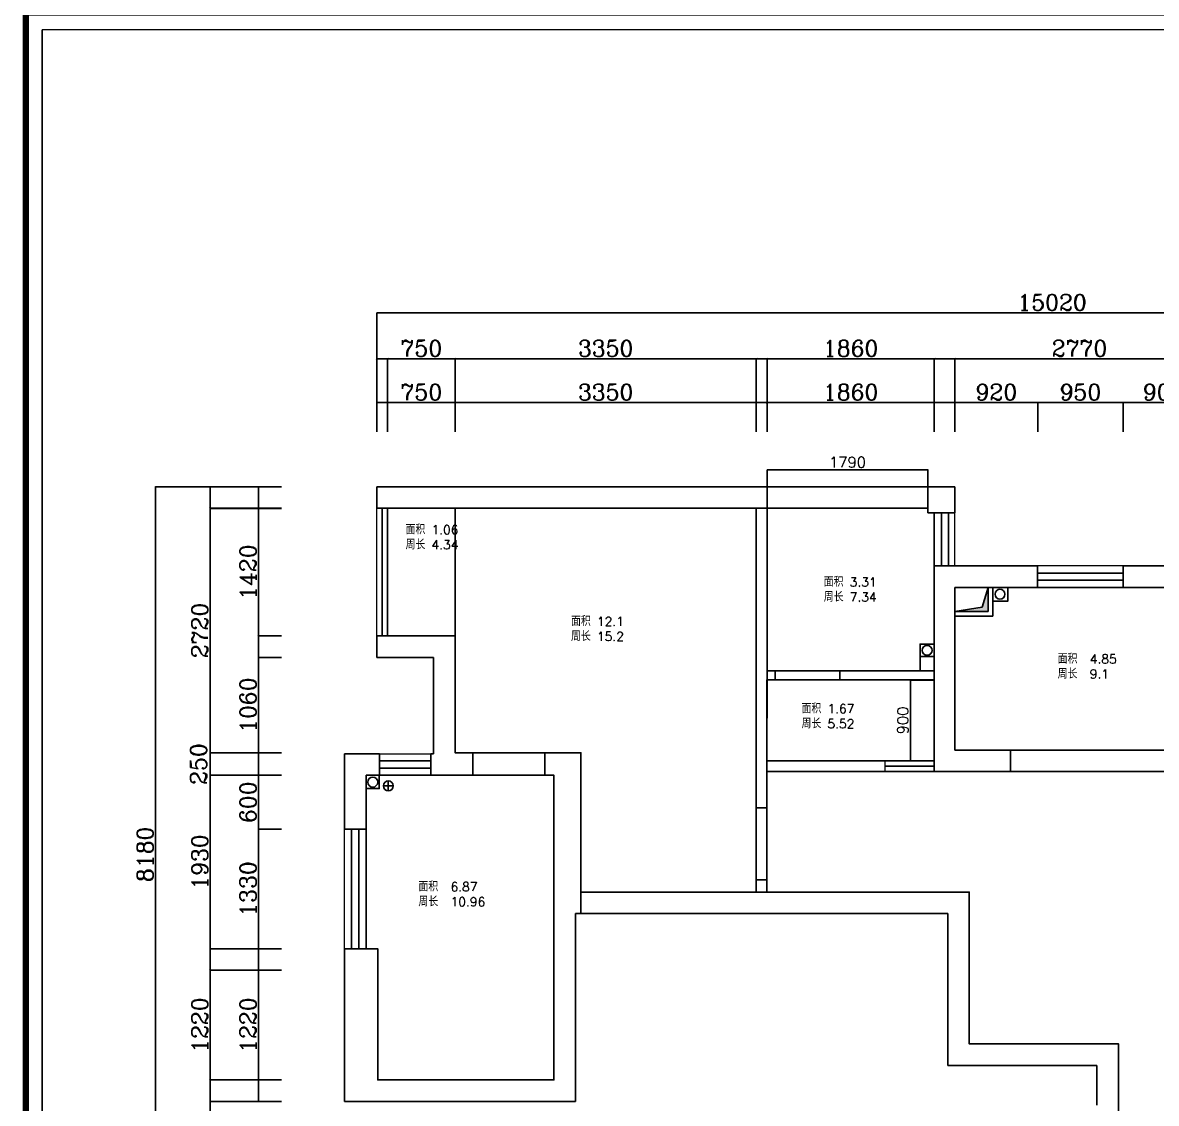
# Model space of a CAD drawing. Header units: millimetres. Extents: x 512961 to 1001058, y -961995 to -458543.
# Drawn here: x 773198 to 785807, y -955211 to -943187 of the extents above; entities that cross this region are included whole.
import ezdxf

# ---------------------------------------------------------------- set-up
doc = ezdxf.new("R2010")
doc.units = ezdxf.units.MM
doc.header["$MEASUREMENT"] = 0
doc.header["$PDMODE"] = 3
doc.layers.get('0').update_dxf_attribs({"linetype": 'CONTINUOUS'})
doc.layers.get('DEFPOINTS').update_dxf_attribs({"linetype": 'CONTINUOUS'})
for name, color, linetype in [('txt', 7, 'CONTINUOUS'), ('WINDOW', 5, 'CONTINUOUS'), ('WINDOW_TEXT', 7, 'CONTINUOUS'), ('装饰细节', 1, 'CONTINUOUS')]:
    doc.layers.add(name, color=color, linetype=linetype)
doc.layers.add('门窗', color=4, linetype='CONTINUOUS', lineweight=13)
doc.styles.get("Standard").update_dxf_attribs({"font": 'complex.shx', "bigfont": 'hzxy.shx'})
doc.dimstyles.new('LMDIM40', dxfattribs={"dimtxt": 80, "dimasz": 20, "dimexe": 0, "dimexo": 0, "dimgap": 25, "dimtad": 1, "dimdec": 0, "dimzin": 0, "dimdsep": 46, "dimtxsty": 'Standard', "dimblk1": 'DOT', "dimblk2": 'DOT', "dimsah": 1, "dimcen": 0, "dimclrd": 2, "dimclre": 2, "dimclrt": 2, "dimadec": 0, "dimazin": 0, "dimtfac": 1, "dimtdec": 0, "dimtmove": 2, "dimatfit": 3, "dimldrblk": 'DOT', "dimfxl": 0, "dimtolj": 1, "dimtzin": 0, "dimarcsym": 0})

# ---------------------------------------------------------------- blocks, each defined once
blk = doc.blocks.new('_ArchTick')
at = {"color": 0, "linetype": 'ByBlock', "const_width": 0.15}
blk.add_lwpolyline([(-0.5, -0.5), (0.5, 0.5)], dxfattribs=at)
blk = doc.blocks.new('*D667')
at = {"layer": 'DEFPOINTS', "color": 0}
for p in [(778007, -947414), (777257, -947741), (778007, -947741)]:
    blk.add_point(p, dxfattribs=at)
at = {"layer": 'txt', "color": 2, "lineweight": -2}
for p, q in [((777257, -947741), (777257, -947414)), ((777257, -947414), (778007, -947414)), ((778007, -947741), (778007, -947414))]:
    blk.add_line(p, q, dxfattribs=at)
at = {"layer": 'txt', "color": 2, "lineweight": -2, "xscale": 20, "yscale": 20, "zscale": 20, "rotation": 180}
blk.add_blockref('_ArchTick', (777257, -947414), dxfattribs=at)
at = {"layer": 'txt', "color": 2, "lineweight": -2, "xscale": 20, "yscale": 20, "zscale": 20}
blk.add_blockref('_ArchTick', (778007, -947414), dxfattribs=at)
at = {"layer": 'txt', "color": 2, "insert": (777632, -947299), "char_height": 180, "attachment_point": 5}
blk.add_mtext('\\A1;750', dxfattribs=at)
blk = doc.blocks.new('_DOT')
at = {"color": 0, "linetype": 'ByBlock'}
blk.add_line((-0.5, 0), (-1, 0), dxfattribs=at)
at = {"color": 0, "linetype": 'ByBlock', "const_width": 0.5}
blk.add_lwpolyline([(-0.25, 0, 1), (0.25, 0, 1)], format="xyb", close=True, dxfattribs=at)
blk = doc.blocks.new('DOT')
at = {"color": 0, "linetype": 'ByBlock'}
blk.add_line((-0.35, 0), (-1, 0), dxfattribs=at)
at = {"color": 0, "linetype": 'ByBlock', "const_width": 0.35}
blk.add_lwpolyline([(-0.175, 0, 1), (0.175, 0, 1)], format="xyb", close=True, dxfattribs=at)
blk = doc.blocks.new('*D668')
at = {"layer": 'DEFPOINTS', "color": 0}
for p in [(781357, -947414), (778007, -947741), (781357, -947741)]:
    blk.add_point(p, dxfattribs=at)
at = {"layer": 'txt', "color": 2, "lineweight": -2}
for p, q in [((778007, -947741), (778007, -947414)), ((778007, -947414), (781357, -947414)), ((781357, -947741), (781357, -947414))]:
    blk.add_line(p, q, dxfattribs=at)
at = {"layer": 'txt', "color": 2, "lineweight": -2, "xscale": 20, "yscale": 20, "zscale": 20, "rotation": 180}
blk.add_blockref('_ArchTick', (778007, -947414), dxfattribs=at)
at = {"layer": 'txt', "color": 2, "lineweight": -2, "xscale": 20, "yscale": 20, "zscale": 20}
blk.add_blockref('_ArchTick', (781357, -947414), dxfattribs=at)
at = {"layer": 'txt', "color": 2, "insert": (779682, -947299), "char_height": 180, "attachment_point": 5}
blk.add_mtext('\\A1;3350', dxfattribs=at)
blk = doc.blocks.new('*D669')
at = {"layer": 'DEFPOINTS', "color": 0}
for p in [(783337, -947414), (781477, -947741), (783337, -947741)]:
    blk.add_point(p, dxfattribs=at)
at = {"layer": 'txt', "color": 2, "lineweight": -2}
for p, q in [((781477, -947741), (781477, -947414)), ((781477, -947414), (783337, -947414)), ((783337, -947741), (783337, -947414))]:
    blk.add_line(p, q, dxfattribs=at)
at = {"layer": 'txt', "color": 2, "lineweight": -2, "xscale": 20, "yscale": 20, "zscale": 20, "rotation": 180}
blk.add_blockref('_ArchTick', (781477, -947414), dxfattribs=at)
at = {"layer": 'txt', "color": 2, "lineweight": -2, "xscale": 20, "yscale": 20, "zscale": 20}
blk.add_blockref('_ArchTick', (783337, -947414), dxfattribs=at)
at = {"layer": 'txt', "color": 2, "insert": (782407, -947299), "char_height": 180, "attachment_point": 5}
blk.add_mtext('\\A1;1860', dxfattribs=at)
blk = doc.blocks.new('*D670')
at = {"layer": 'DEFPOINTS', "color": 0}
for p in [(784487, -947414), (783567, -947741), (784487, -947741)]:
    blk.add_point(p, dxfattribs=at)
at = {"layer": 'txt', "color": 2, "lineweight": -2}
for p, q in [((783567, -947741), (783567, -947414)), ((783567, -947414), (784487, -947414)), ((784487, -947741), (784487, -947414))]:
    blk.add_line(p, q, dxfattribs=at)
at = {"layer": 'txt', "color": 2, "lineweight": -2, "xscale": 20, "yscale": 20, "zscale": 20, "rotation": 180}
blk.add_blockref('_ArchTick', (783567, -947414), dxfattribs=at)
at = {"layer": 'txt', "color": 2, "lineweight": -2, "xscale": 20, "yscale": 20, "zscale": 20}
blk.add_blockref('_ArchTick', (784487, -947414), dxfattribs=at)
at = {"layer": 'txt', "color": 2, "insert": (784027, -947299), "char_height": 180, "attachment_point": 5}
blk.add_mtext('\\A1;920', dxfattribs=at)
blk = doc.blocks.new('*D671')
at = {"layer": 'DEFPOINTS', "color": 0}
for p in [(785437, -947414), (784487, -947741), (785437, -947741)]:
    blk.add_point(p, dxfattribs=at)
at = {"layer": 'txt', "color": 2, "lineweight": -2}
for p, q in [((784487, -947741), (784487, -947414)), ((784487, -947414), (785437, -947414)), ((785437, -947741), (785437, -947414))]:
    blk.add_line(p, q, dxfattribs=at)
at = {"layer": 'txt', "color": 2, "lineweight": -2, "xscale": 20, "yscale": 20, "zscale": 20, "rotation": 180}
blk.add_blockref('_ArchTick', (784487, -947414), dxfattribs=at)
at = {"layer": 'txt', "color": 2, "lineweight": -2, "xscale": 20, "yscale": 20, "zscale": 20}
blk.add_blockref('_ArchTick', (785437, -947414), dxfattribs=at)
at = {"layer": 'txt', "color": 2, "insert": (784962, -947299), "char_height": 180, "attachment_point": 5}
blk.add_mtext('\\A1;950', dxfattribs=at)
blk = doc.blocks.new('*D672')
at = {"layer": 'DEFPOINTS', "color": 0}
for p in [(786337, -947414), (785437, -947741), (786337, -947741)]:
    blk.add_point(p, dxfattribs=at)
at = {"layer": 'txt', "color": 2, "lineweight": -2}
for p, q in [((785437, -947741), (785437, -947414)), ((785437, -947414), (786337, -947414)), ((786337, -947741), (786337, -947414))]:
    blk.add_line(p, q, dxfattribs=at)
at = {"layer": 'txt', "color": 2, "lineweight": -2, "xscale": 20, "yscale": 20, "zscale": 20, "rotation": 180}
blk.add_blockref('_ArchTick', (785437, -947414), dxfattribs=at)
at = {"layer": 'txt', "color": 2, "lineweight": -2, "xscale": 20, "yscale": 20, "zscale": 20}
blk.add_blockref('_ArchTick', (786337, -947414), dxfattribs=at)
at = {"layer": 'txt', "color": 2, "insert": (785887, -947299), "char_height": 180, "attachment_point": 5}
blk.add_mtext('\\A1;900', dxfattribs=at)
blk = doc.blocks.new('*D676')
at = {"layer": 'DEFPOINTS', "color": 0}
for p in [(778007, -946926), (777257, -947741), (778007, -947741)]:
    blk.add_point(p, dxfattribs=at)
at = {"layer": 'txt', "color": 2, "lineweight": -2}
for p, q in [((777257, -947741), (777257, -946926)), ((777257, -946926), (778007, -946926)), ((778007, -947741), (778007, -946926))]:
    blk.add_line(p, q, dxfattribs=at)
at = {"layer": 'txt', "color": 2, "lineweight": -2, "xscale": 20, "yscale": 20, "zscale": 20, "rotation": 180}
blk.add_blockref('_ArchTick', (777257, -946926), dxfattribs=at)
at = {"layer": 'txt', "color": 2, "lineweight": -2, "xscale": 20, "yscale": 20, "zscale": 20}
blk.add_blockref('_ArchTick', (778007, -946926), dxfattribs=at)
at = {"layer": 'txt', "color": 2, "insert": (777632, -946811), "char_height": 180, "attachment_point": 5}
blk.add_mtext('\\A1;750', dxfattribs=at)
blk = doc.blocks.new('*D677')
at = {"layer": 'DEFPOINTS', "color": 0}
for p in [(781357, -946926), (778007, -947741), (781357, -947741)]:
    blk.add_point(p, dxfattribs=at)
at = {"layer": 'txt', "color": 2, "lineweight": -2}
for p, q in [((778007, -947741), (778007, -946926)), ((778007, -946926), (781357, -946926)), ((781357, -947741), (781357, -946926))]:
    blk.add_line(p, q, dxfattribs=at)
at = {"layer": 'txt', "color": 2, "lineweight": -2, "xscale": 20, "yscale": 20, "zscale": 20, "rotation": 180}
blk.add_blockref('_ArchTick', (778007, -946926), dxfattribs=at)
at = {"layer": 'txt', "color": 2, "lineweight": -2, "xscale": 20, "yscale": 20, "zscale": 20}
blk.add_blockref('_ArchTick', (781357, -946926), dxfattribs=at)
at = {"layer": 'txt', "color": 2, "insert": (779682, -946811), "char_height": 180, "attachment_point": 5}
blk.add_mtext('\\A1;3350', dxfattribs=at)
blk = doc.blocks.new('*D678')
at = {"layer": 'DEFPOINTS', "color": 0}
for p in [(783337, -946926), (781477, -947741), (783337, -947741)]:
    blk.add_point(p, dxfattribs=at)
at = {"layer": 'txt', "color": 2, "lineweight": -2}
for p, q in [((781477, -947741), (781477, -946926)), ((781477, -946926), (783337, -946926)), ((783337, -947741), (783337, -946926))]:
    blk.add_line(p, q, dxfattribs=at)
at = {"layer": 'txt', "color": 2, "lineweight": -2, "xscale": 20, "yscale": 20, "zscale": 20, "rotation": 180}
blk.add_blockref('_ArchTick', (781477, -946926), dxfattribs=at)
at = {"layer": 'txt', "color": 2, "lineweight": -2, "xscale": 20, "yscale": 20, "zscale": 20}
blk.add_blockref('_ArchTick', (783337, -946926), dxfattribs=at)
at = {"layer": 'txt', "color": 2, "insert": (782407, -946811), "char_height": 180, "attachment_point": 5}
blk.add_mtext('\\A1;1860', dxfattribs=at)
blk = doc.blocks.new('*D679')
at = {"layer": 'DEFPOINTS', "color": 0}
for p in [(786337, -946926), (783567, -947741), (786337, -947741)]:
    blk.add_point(p, dxfattribs=at)
at = {"layer": 'txt', "color": 2, "lineweight": -2}
for p, q in [((783567, -947741), (783567, -946926)), ((783567, -946926), (786337, -946926)), ((786337, -947741), (786337, -946926))]:
    blk.add_line(p, q, dxfattribs=at)
at = {"layer": 'txt', "color": 2, "lineweight": -2, "xscale": 20, "yscale": 20, "zscale": 20, "rotation": 180}
blk.add_blockref('_ArchTick', (783567, -946926), dxfattribs=at)
at = {"layer": 'txt', "color": 2, "lineweight": -2, "xscale": 20, "yscale": 20, "zscale": 20}
blk.add_blockref('_ArchTick', (786337, -946926), dxfattribs=at)
at = {"layer": 'txt', "color": 2, "insert": (784952, -946811), "char_height": 180, "attachment_point": 5}
blk.add_mtext('\\A1;2770', dxfattribs=at)
blk = doc.blocks.new('*D683')
at = {"layer": 'DEFPOINTS', "color": 0}
for p in [(792157, -946415), (777137, -947741), (792157, -947741)]:
    blk.add_point(p, dxfattribs=at)
at = {"layer": 'txt', "color": 2, "lineweight": -2}
for p, q in [((777137, -947741), (777137, -946415)), ((777137, -946415), (792157, -946415)), ((792157, -947741), (792157, -946415))]:
    blk.add_line(p, q, dxfattribs=at)
at = {"layer": 'txt', "color": 2, "lineweight": -2, "xscale": 20, "yscale": 20, "zscale": 20, "rotation": 180}
blk.add_blockref('_ArchTick', (777137, -946415), dxfattribs=at)
at = {"layer": 'txt', "color": 2, "lineweight": -2, "xscale": 20, "yscale": 20, "zscale": 20}
blk.add_blockref('_ArchTick', (792157, -946415), dxfattribs=at)
at = {"layer": 'txt', "color": 2, "insert": (784647, -946300), "char_height": 180, "attachment_point": 5}
blk.add_mtext('\\A1;15020', dxfattribs=at)
blk = doc.blocks.new('*D685')
at = {"layer": 'DEFPOINTS', "color": 0}
for p in [(775820, -953731), (776078, -953731), (776078, -954951)]:
    blk.add_point(p, dxfattribs=at)
at = {"layer": 'txt', "color": 2, "lineweight": -2}
for p, q in [((776078, -953731), (775820, -953731)), ((775820, -954951), (775820, -953731)), ((776078, -954951), (775820, -954951))]:
    blk.add_line(p, q, dxfattribs=at)
at = {"layer": 'txt', "color": 2, "lineweight": -2, "xscale": 20, "yscale": 20, "zscale": 20}
for p, rotation in [((775820, -953731), 90), ((775820, -954951), 270)]:
    blk.add_blockref('_ArchTick', p, dxfattribs=dict(at, rotation=rotation))
at = {"layer": 'txt', "color": 2, "insert": (775705, -954341), "char_height": 180, "attachment_point": 5, "rotation": 90}
blk.add_mtext('\\A1;1220', dxfattribs=at)
blk = doc.blocks.new('*D686')
at = {"layer": 'DEFPOINTS', "color": 0}
for p in [(775820, -952161), (776078, -952161), (776078, -953491)]:
    blk.add_point(p, dxfattribs=at)
at = {"layer": 'txt', "color": 2, "lineweight": -2}
for p, q in [((776078, -952161), (775820, -952161)), ((775820, -953491), (775820, -952161)), ((776078, -953491), (775820, -953491))]:
    blk.add_line(p, q, dxfattribs=at)
at = {"layer": 'txt', "color": 2, "lineweight": -2, "xscale": 20, "yscale": 20, "zscale": 20}
for p, rotation in [((775820, -952161), 90), ((775820, -953491), 270)]:
    blk.add_blockref('_ArchTick', p, dxfattribs=dict(at, rotation=rotation))
at = {"layer": 'txt', "color": 2, "insert": (775705, -952826), "char_height": 180, "attachment_point": 5, "rotation": 90}
blk.add_mtext('\\A1;1330', dxfattribs=at)
blk = doc.blocks.new('*D687')
at = {"layer": 'DEFPOINTS', "color": 0}
for p in [(775820, -951561), (776078, -951561), (776078, -952161)]:
    blk.add_point(p, dxfattribs=at)
at = {"layer": 'txt', "color": 2, "lineweight": -2}
for p, q in [((776078, -951561), (775820, -951561)), ((775820, -952161), (775820, -951561)), ((776078, -952161), (775820, -952161))]:
    blk.add_line(p, q, dxfattribs=at)
at = {"layer": 'txt', "color": 2, "lineweight": -2, "xscale": 20, "yscale": 20, "zscale": 20}
for p, rotation in [((775820, -951561), 90), ((775820, -952161), 270)]:
    blk.add_blockref('_ArchTick', p, dxfattribs=dict(at, rotation=rotation))
at = {"layer": 'txt', "color": 2, "insert": (775705, -951861), "char_height": 180, "attachment_point": 5, "rotation": 90}
blk.add_mtext('\\A1;600', dxfattribs=at)
blk = doc.blocks.new('*D688')
at = {"layer": 'DEFPOINTS', "color": 0}
for p in [(775820, -950251), (776078, -950251), (776078, -951311)]:
    blk.add_point(p, dxfattribs=at)
at = {"layer": 'txt', "color": 2, "lineweight": -2}
for p, q in [((776078, -950251), (775820, -950251)), ((775820, -951311), (775820, -950251)), ((776078, -951311), (775820, -951311))]:
    blk.add_line(p, q, dxfattribs=at)
at = {"layer": 'txt', "color": 2, "lineweight": -2, "xscale": 20, "yscale": 20, "zscale": 20}
for p, rotation in [((775820, -950251), 90), ((775820, -951311), 270)]:
    blk.add_blockref('_ArchTick', p, dxfattribs=dict(at, rotation=rotation))
at = {"layer": 'txt', "color": 2, "insert": (775705, -950781), "char_height": 180, "attachment_point": 5, "rotation": 90}
blk.add_mtext('\\A1;1060', dxfattribs=at)
blk = doc.blocks.new('*D689')
at = {"layer": 'DEFPOINTS', "color": 0}
for p in [(775820, -948591), (776078, -948591), (776078, -950011)]:
    blk.add_point(p, dxfattribs=at)
at = {"layer": 'txt', "color": 2, "lineweight": -2}
for p, q in [((776078, -948591), (775820, -948591)), ((775820, -950011), (775820, -948591)), ((776078, -950011), (775820, -950011))]:
    blk.add_line(p, q, dxfattribs=at)
at = {"layer": 'txt', "color": 2, "lineweight": -2, "xscale": 20, "yscale": 20, "zscale": 20}
for p, rotation in [((775820, -948591), 90), ((775820, -950011), 270)]:
    blk.add_blockref('_ArchTick', p, dxfattribs=dict(at, rotation=rotation))
at = {"layer": 'txt', "color": 2, "insert": (775705, -949301), "char_height": 180, "attachment_point": 5, "rotation": 90}
blk.add_mtext('\\A1;1420', dxfattribs=at)
blk = doc.blocks.new('*D690')
at = {"layer": 'DEFPOINTS', "color": 0}
for p in [(776078, -948591), (775283, -951311), (776078, -951311)]:
    blk.add_point(p, dxfattribs=at)
at = {"layer": 'txt', "color": 2, "lineweight": -2}
for p, q in [((776078, -948591), (775283, -948591)), ((775283, -948591), (775283, -951311)), ((776078, -951311), (775283, -951311))]:
    blk.add_line(p, q, dxfattribs=at)
at = {"layer": 'txt', "color": 2, "lineweight": -2, "xscale": 20, "yscale": 20, "zscale": 20}
for p, rotation in [((775283, -948591), 90), ((775283, -951311), 270)]:
    blk.add_blockref('_ArchTick', p, dxfattribs=dict(at, rotation=rotation))
at = {"layer": 'txt', "color": 2, "insert": (775168, -949951), "char_height": 180, "attachment_point": 5, "rotation": 90}
blk.add_mtext('\\A1;2720', dxfattribs=at)
blk = doc.blocks.new('*D691')
at = {"layer": 'DEFPOINTS', "color": 0}
for p in [(776078, -951311), (775283, -951561), (776078, -951561)]:
    blk.add_point(p, dxfattribs=at)
at = {"layer": 'txt', "color": 2, "lineweight": -2}
for p, q in [((776078, -951311), (775283, -951311)), ((775283, -951311), (775283, -951561)), ((776078, -951561), (775283, -951561))]:
    blk.add_line(p, q, dxfattribs=at)
at = {"layer": 'txt', "color": 2, "lineweight": -2, "xscale": 20, "yscale": 20, "zscale": 20}
for p, rotation in [((775283, -951311), 90), ((775283, -951561), 270)]:
    blk.add_blockref('_ArchTick', p, dxfattribs=dict(at, rotation=rotation))
at = {"layer": 'txt', "color": 2, "insert": (775155, -951436), "char_height": 180, "attachment_point": 5, "rotation": 90}
blk.add_mtext('\\A1;250', dxfattribs=at)
blk = doc.blocks.new('*D692')
at = {"layer": 'DEFPOINTS', "color": 0}
for p in [(776078, -951561), (775283, -953491), (776078, -953491)]:
    blk.add_point(p, dxfattribs=at)
at = {"layer": 'txt', "color": 2, "lineweight": -2}
for p, q in [((776078, -951561), (775283, -951561)), ((775283, -951561), (775283, -953491)), ((776078, -953491), (775283, -953491))]:
    blk.add_line(p, q, dxfattribs=at)
at = {"layer": 'txt', "color": 2, "lineweight": -2, "xscale": 20, "yscale": 20, "zscale": 20}
for p, rotation in [((775283, -951561), 90), ((775283, -953491), 270)]:
    blk.add_blockref('_ArchTick', p, dxfattribs=dict(at, rotation=rotation))
at = {"layer": 'txt', "color": 2, "insert": (775168, -952526), "char_height": 180, "attachment_point": 5, "rotation": 90}
blk.add_mtext('\\A1;1930', dxfattribs=at)
blk = doc.blocks.new('*D693')
at = {"layer": 'DEFPOINTS', "color": 0}
for p in [(776078, -953731), (775283, -954951), (776078, -954951)]:
    blk.add_point(p, dxfattribs=at)
at = {"layer": 'txt', "color": 2, "lineweight": -2}
for p, q in [((776078, -953731), (775283, -953731)), ((775283, -953731), (775283, -954951)), ((776078, -954951), (775283, -954951))]:
    blk.add_line(p, q, dxfattribs=at)
at = {"layer": 'txt', "color": 2, "lineweight": -2, "xscale": 20, "yscale": 20, "zscale": 20}
for p, rotation in [((775283, -953731), 90), ((775283, -954951), 270)]:
    blk.add_blockref('_ArchTick', p, dxfattribs=dict(at, rotation=rotation))
at = {"layer": 'txt', "color": 2, "insert": (775168, -954341), "char_height": 180, "attachment_point": 5, "rotation": 90}
blk.add_mtext('\\A1;1220', dxfattribs=at)
blk = doc.blocks.new('*D694')
at = {"layer": 'DEFPOINTS', "color": 0}
for p in [(776078, -955191), (775283, -956291), (776078, -956291)]:
    blk.add_point(p, dxfattribs=at)
at = {"layer": 'txt', "color": 2, "lineweight": -2}
for p, q in [((776078, -955191), (775283, -955191)), ((775283, -955191), (775283, -956291)), ((776078, -956291), (775283, -956291))]:
    blk.add_line(p, q, dxfattribs=at)
at = {"layer": 'txt', "color": 2, "lineweight": -2, "xscale": 20, "yscale": 20, "zscale": 20}
for p, rotation in [((775283, -955191), 90), ((775283, -956291), 270)]:
    blk.add_blockref('_ArchTick', p, dxfattribs=dict(at, rotation=rotation))
at = {"layer": 'txt', "color": 2, "insert": (775168, -955741), "char_height": 180, "attachment_point": 5, "rotation": 90}
blk.add_mtext('\\A1;1100', dxfattribs=at)
blk = doc.blocks.new('*D695')
at = {"layer": 'DEFPOINTS', "color": 0}
for p in [(776078, -948351), (774675, -956531), (776078, -956531)]:
    blk.add_point(p, dxfattribs=at)
at = {"layer": 'txt', "color": 2, "lineweight": -2}
for p, q in [((776078, -948351), (774675, -948351)), ((774675, -948351), (774675, -956531)), ((776078, -956531), (774675, -956531))]:
    blk.add_line(p, q, dxfattribs=at)
at = {"layer": 'txt', "color": 2, "lineweight": -2, "xscale": 20, "yscale": 20, "zscale": 20}
for p, rotation in [((774675, -948351), 90), ((774675, -956531), 270)]:
    blk.add_blockref('_ArchTick', p, dxfattribs=dict(at, rotation=rotation))
at = {"layer": 'txt', "color": 2, "insert": (774560, -952441), "char_height": 180, "attachment_point": 5, "rotation": 90}
blk.add_mtext('\\A1;8180', dxfattribs=at)
blk = doc.blocks.new('*D666')
at = {"layer": 'DEFPOINTS', "color": 0}
for p in [(783267, -948163), (781477, -948591), (783267, -948591)]:
    blk.add_point(p, dxfattribs=at)
at = {"layer": 'txt', "color": 2, "lineweight": -2}
for p, q in [((781477, -948591), (781477, -948163)), ((781477, -948163), (783267, -948163)), ((783267, -948591), (783267, -948163))]:
    blk.add_line(p, q, dxfattribs=at)
at = {"layer": 'txt', "color": 2, "lineweight": -2, "xscale": 20, "yscale": 20, "zscale": 20, "rotation": 180}
blk.add_blockref('_ArchTick', (781477, -948163), dxfattribs=at)
at = {"layer": 'txt', "color": 2, "lineweight": -2, "xscale": 20, "yscale": 20, "zscale": 20}
blk.add_blockref('_ArchTick', (783267, -948163), dxfattribs=at)
at = {"layer": 'txt', "color": 2, "insert": (782372, -948078), "char_height": 120, "attachment_point": 5}
blk.add_mtext('\\A1;1790', dxfattribs=at)
blk = doc.blocks.new('*D730')
at = {"layer": 'DEFPOINTS', "color": 0}
for p in [(783337, -950501), (783072, -951401), (783337, -951401)]:
    blk.add_point(p, dxfattribs=at)
at = {"layer": 'txt', "color": 2, "lineweight": -2}
for p, q in [((783337, -950501), (783072, -950501)), ((783072, -950501), (783072, -951401)), ((783337, -951401), (783072, -951401))]:
    blk.add_line(p, q, dxfattribs=at)
at = {"layer": 'txt', "color": 2, "lineweight": -2, "xscale": 20, "yscale": 20, "zscale": 20}
for p, rotation in [((783072, -950501), 90), ((783072, -951401), 270)]:
    blk.add_blockref('_ArchTick', p, dxfattribs=dict(at, rotation=rotation))
at = {"layer": 'txt', "color": 2, "insert": (782987, -950951), "char_height": 120, "attachment_point": 5, "rotation": 90}
blk.add_mtext('\\A1;900', dxfattribs=at)

msp = doc.modelspace()

# ---------------------------------------------------------------- hatches: boundary and pattern name
at = {"layer": 'txt'}
msp.add_hatch(color=256, dxfattribs=at).paths.add_polyline_path([(783936.6, -949470.6), (783869.5, -949690.8), (783566.6, -949740.6), (783936.6, -949740.6)])

# ---------------------------------------------------------------- linework, layer by layer
msp.add_line((782786.6, -951460.6), (783336.6, -951460.6))
at = {"const_width": 72.1}
msp.add_lwpolyline([(773233.9, -961958.7), (799254.7, -961957.3), (799254.7, -943072.4), (773233.9, -943073.8)], close=True, dxfattribs=at)
at = {"color": 4}
msp.add_lwpolyline([(773414.7, -943266.5), (773414.7, -961781.6), (795238.3, -961780.2), (795238.3, -943265.1)], close=True, dxfattribs=at)
at = {"layer": 'txt', "color": 2}
for p, q in [((777136.6, -947740.7), (777136.6, -946926)), ((777136.6, -946926), (777256.6, -946926)), ((777256.6, -947740.7), (777256.6, -946926)), ((781356.6, -947740.7), (781356.6, -946926)), ((781356.6, -946926), (781476.6, -946926)), ((781476.6, -947740.7), (781476.6, -946926)), ((783336.6, -947740.7), (783336.6, -946926)), ((783336.6, -946926), (783566.6, -946926)), ((783566.6, -947740.7), (783566.6, -946926)), ((777136.6, -947740.7), (777136.6, -947414.2)), ((777136.6, -947414.2), (777256.6, -947414.2)), ((777256.6, -947740.7), (777256.6, -947414.2)), ((781356.6, -947740.7), (781356.6, -947414.2)), ((781356.6, -947414.2), (781476.6, -947414.2)), ((781476.6, -947740.7), (781476.6, -947414.2)), ((783336.6, -947740.7), (783336.6, -947414.2)), ((783336.6, -947414.2), (783566.6, -947414.2)), ((783566.6, -947740.7), (783566.6, -947414.2)), ((776077.9, -948350.6), (775282.5, -948350.6)), ((775282.5, -948350.6), (775282.5, -948590.6)), ((776077.9, -948350.6), (775820.1, -948350.6)), ((775820.1, -948590.6), (775820.1, -948350.6)), ((776077.9, -948590.6), (775282.5, -948590.6)), ((776077.9, -948590.6), (775820.1, -948590.6)), ((776077.9, -950010.6), (775820.1, -950010.6)), ((775820.1, -950250.6), (775820.1, -950010.6)), ((776077.9, -950250.6), (775820.1, -950250.6)), ((776077.9, -951310.6), (775820.1, -951310.6)), ((775820.1, -951560.6), (775820.1, -951310.6)), ((776077.9, -951560.6), (775820.1, -951560.6)), ((776077.9, -953490.6), (775282.5, -953490.6)), ((775282.5, -953490.6), (775282.5, -953730.6)), ((776077.9, -953490.6), (775820.1, -953490.6)), ((775820.1, -953730.6), (775820.1, -953490.6)), ((776077.9, -953730.6), (775282.5, -953730.6)), ((776077.9, -953730.6), (775820.1, -953730.6)), ((776077.9, -954950.6), (775282.5, -954950.6)), ((775282.5, -954950.6), (775282.5, -955190.6)), ((776077.9, -954950.6), (775820.1, -954950.6)), ((775820.1, -955190.6), (775820.1, -954950.6)), ((776077.9, -955190.6), (775282.5, -955190.6)), ((776077.9, -955190.6), (775820.1, -955190.6))]:
    msp.add_line(p, q, dxfattribs=at)
at = {"layer": 'txt'}
for p, q in [((778204.2, -951560.6), (779004.2, -951560.6)), ((781355.6, -951924.8), (781355.6, -952724.8))]:
    msp.add_line(p, q, dxfattribs=at)
for points in [[(778006.6, -948590.6), (777256.6, -948590.6), (777256.6, -950010.6), (778006.6, -950010.6)], [(781356.6, -948590.6), (778006.6, -948590.6), (778006.6, -950010.6), (778006.6, -951310.6), (778204.2, -951310.6), (779004.2, -951310.6), (779406.6, -951310.6), (779406.6, -951660.6), (779406.6, -952860.6), (781355.6, -952860.6), (781355.6, -952724.8), (781355.6, -951924.8), (781355.6, -951400.6)], [(783336.6, -949230.6), (783336.6, -948640.6), (783266.6, -948640.6), (783266.6, -948590.6), (781476.6, -948590.6), (781476.6, -950400.6), (781566.6, -950400.6), (782286.6, -950400.6), (783179, -950400.6), (783179, -950240.6), (783179, -950102), (783336.6, -950102)], [(786336.6, -949470.6), (785436.6, -949470.6), (784486.6, -949470.6), (784153.8, -949470.6), (784153.8, -949624), (783986.6, -949624), (783986.6, -949790.6), (783566.6, -949790.6), (783566.6, -951280.6), (784185.7, -951280.6), (785806.6, -951280.6), (786336.6, -951280.6)], [(784153.8, -949624), (783986.6, -949624), (783986.6, -949470.6), (784153.8, -949470.6)], [(783336.6, -950240.6), (783179, -950240.6), (783179, -950102), (783336.6, -950102)], [(783336.6, -950500.6), (782786.6, -950500.6), (782286.6, -950500.6), (781566.6, -950500.6), (781476.4, -950500.8), (781475.5, -951399.2), (782786.6, -951400.6), (783336.6, -951400.6)], [(777016.6, -951560.6), (777164.6, -951560.6), (777164.6, -951708.1), (777016.6, -951708.1)], [(779106.6, -951660.6), (779106.6, -951560.6), (779004.2, -951560.6), (778204.2, -951560.6), (777736.6, -951560.6), (777164.6, -951560.6), (777164.6, -951708.1), (777016.6, -951708.1), (777016.6, -952060.6), (777016.6, -952160.6), (777016.6, -953490.6), (777146.6, -953490.6), (777146.6, -954950.6), (779106.6, -954950.6)], [(790216.6, -953280.6), (790216.6, -952770.6), (786336.6, -952770.6), (786336.6, -952410.6), (786336.6, -951610.6), (786336.6, -951520.6), (785806.6, -951520.6), (784185.7, -951520.6), (783336.6, -951520.6), (782786.6, -951520.6), (781475.4, -951520.6), (781475.4, -951924.8), (781475.4, -952724.8), (781475.4, -952860.6), (783726.6, -952860.6), (783726.6, -954550.6), (785386.6, -954550.6), (785386.6, -955230.6), (785386.6, -956190.6), (785386.6, -956290.6), (790216.6, -956290.6), (790216.6, -955630.6)]]:
    msp.add_lwpolyline(points, close=True, dxfattribs=at)
msp.add_lwpolyline([(777209.7, -951678.6, -1), (777319.7, -951678.6, -1)], format="xyb", close=True, dxfattribs=at)
msp.add_circle((783257.5, -950171.2), 55, dxfattribs=at)
at = {"layer": 'WINDOW'}
for p, q in [((777136.6, -948350.6), (783566.6, -948350.6)), ((777136.6, -948590.6), (777136.6, -948350.6)), ((783266.6, -948640.6), (783266.6, -948350.6)), ((783566.6, -948640.6), (783566.6, -948350.6)), ((777136.6, -948590.6), (783266.6, -948590.6)), ((778006.6, -950010.6), (778006.6, -948590.6)), ((781356.6, -948590.6), (781355.6, -951400.6)), ((781476.6, -950468.6), (781476.6, -948590.6)), ((783266.6, -948640.6), (783566.6, -948640.6)), ((783336.6, -950240.6), (783336.6, -949230.6)), ((783566.6, -949230.6), (783336.6, -949230.6)), ((783566.6, -949230.6), (784486.6, -949230.6)), ((784486.6, -949470.6), (784486.6, -949230.6)), ((785436.6, -949470.6), (785436.6, -949230.6)), ((785436.6, -949230.6), (791046.6, -949230.6)), ((783566.6, -951280.6), (783566.6, -949470.6)), ((783566.6, -949470.6), (784486.6, -949470.6)), ((783869.5, -949690.8), (783936.6, -949470.6)), ((783936.6, -949740.6), (783936.6, -949470.6)), ((783986.6, -949790.6), (783986.6, -949470.6)), ((785436.6, -949470.6), (786336.6, -949470.6)), ((783566.6, -949740.6), (783869.5, -949690.8)), ((783566.6, -949740.6), (783936.6, -949740.6)), ((783566.6, -949790.6), (783986.6, -949790.6)), ((778006.6, -950010.6), (777136.6, -950010.6)), ((777136.6, -950010.6), (777136.6, -950250.6)), ((778006.6, -951310.6), (778006.6, -950010.6)), ((777766.6, -950250.6), (777136.6, -950250.6)), ((777766.6, -951320.6), (777766.6, -950250.6)), ((783179, -950240.6), (783179, -950400.6)), ((783336.6, -950240.6), (783336.6, -951520.6)), ((781475.3, -951520.6), (781476.6, -950340.8)), ((781566.6, -950400.6), (781476.6, -950400.6)), ((781566.6, -950500.6), (781566.6, -950400.6)), ((782286.6, -950500.6), (782286.6, -950400.6)), ((782286.6, -950400.6), (783336.6, -950400.6)), ((781476.4, -950500.8), (781566.6, -950500.6)), ((782286.6, -950500.6), (783336.6, -950500.6)), ((776776.6, -952160.6), (776776.6, -951320.6)), ((777166.6, -951320.6), (776776.6, -951320.6)), ((777166.6, -951560.6), (777166.6, -951320.6)), ((777736.6, -951560.6), (777736.6, -951320.6)), ((777736.6, -951320.6), (777766.6, -951320.6)), ((778204.2, -951310.6), (778006.6, -951310.6)), ((778204.2, -951310.6), (778204.2, -951560.6)), ((779406.6, -951310.6), (779004.2, -951310.6)), ((779004.2, -951310.6), (779004.2, -951560.6)), ((779406.6, -951660.6), (779406.6, -951310.6)), ((784185.7, -951280.6), (783566.6, -951280.6)), ((784185.7, -951520.6), (784185.7, -951280.6)), ((785806.6, -951280.6), (786336.6, -951280.6)), ((781355.6, -951400.6), (781355.6, -951924.8)), ((777016.6, -952160.6), (777016.6, -951560.6)), ((777166.6, -951560.6), (777016.6, -951560.6)), ((777736.6, -951560.6), (778204.2, -951560.6)), ((779004.2, -951560.6), (779106.6, -951560.6)), ((779106.6, -951560.6), (779106.6, -951660.6)), ((781475.4, -951520.6), (781475.4, -951924.8)), ((783336.6, -951520.6), (784185.7, -951520.6)), ((779106.6, -951660.6), (779106.6, -954950.6)), ((779406.6, -953100.6), (779406.6, -951660.6)), ((781355.6, -951924.8), (781475.4, -951924.8)), ((777016.6, -952160.6), (776776.6, -952160.6)), ((781355.6, -952724.8), (781475.4, -952724.8)), ((781355.6, -952724.8), (781355.6, -952860.6)), ((781475.4, -952724.8), (781475.4, -952860.6)), ((783726.6, -952860.6), (779406.6, -952860.6)), ((783726.6, -954550.6), (783726.6, -952860.6)), ((783486.6, -953100.6), (779346.6, -953100.6)), ((779346.6, -953100.6), (779346.6, -955190.6)), ((783486.6, -954790.6), (783486.6, -953100.6)), ((777146.6, -953490.6), (776776.6, -953490.6)), ((776776.6, -953490.6), (776776.6, -955190.6)), ((777146.6, -954950.6), (777146.6, -953490.6)), ((785386.6, -954550.6), (783726.6, -954550.6)), ((785386.6, -954550.6), (785386.6, -955230.6)), ((785146.6, -954790.6), (783486.6, -954790.6)), ((785146.6, -954790.6), (785146.6, -955230.6)), ((779106.6, -954950.6), (777146.6, -954950.6)), ((779346.6, -955190.6), (776776.6, -955190.6))]:
    msp.add_line(p, q, dxfattribs=at)
at = {"layer": 'WINDOW_TEXT'}
for p, q in [((777196.6, -950010.6), (777196.6, -948590.6)), ((783416.6, -949230.6), (783416.6, -948640.6)), ((783496.6, -949230.6), (783496.6, -948640.6)), ((785436.6, -949310.6), (784486.6, -949310.6)), ((785436.6, -949390.6), (784486.6, -949390.6)), ((777166.6, -951400.6), (777736.6, -951400.6)), ((777166.6, -951480.6), (777736.6, -951480.6)), ((777209.7, -951678.6), (777319.7, -951678.6)), ((777264.7, -951623.6), (777264.7, -951733.6)), ((776856.6, -953490.6), (776856.6, -952160.6)), ((776936.6, -953490.6), (776936.6, -952160.6))]:
    msp.add_line(p, q, dxfattribs=at)
for centre in [(784067.6, -949546), (777091.8, -951637), (777264.7, -951678.6)]:
    msp.add_circle(centre, 55, dxfattribs=at)
at = {"layer": '装饰细节', "color": 250}
for p, q in [((782286.6, -950400.6), (781566.6, -950400.6)), ((781566.6, -950500.6), (782286.6, -950500.6)), ((778204.2, -951310.6), (779004.2, -951310.6)), ((785806.6, -951280.6), (784185.7, -951280.6)), ((782786.6, -951400.6), (781475.5, -951399.2)), ((781475.4, -951520.6), (782786.6, -951520.6)), ((784185.7, -951520.6), (785806.6, -951520.6)), ((781475.4, -951924.8), (781475.4, -952724.8))]:
    msp.add_line(p, q, dxfattribs=at)
at = {"layer": '门窗'}
for p, q in [((777136.6, -950010.6), (777136.6, -948590.6)), ((777256.6, -950010.6), (777256.6, -948590.6)), ((783336.6, -949230.6), (783336.6, -948640.6)), ((783566.6, -949230.6), (783566.6, -948640.6)), ((785436.6, -949230.6), (784486.6, -949230.6)), ((785436.6, -949470.6), (784486.6, -949470.6)), ((782786.6, -950500.6), (783336.6, -950500.6)), ((777166.6, -951320.6), (777736.6, -951320.6)), ((782786.6, -951400.6), (782786.6, -951520.6)), ((782786.6, -951400.6), (783336.6, -951400.6)), ((777016.6, -951560.6), (777016.6, -952060.6)), ((777016.6, -951560.6), (778016.6, -951560.6)), ((777166.6, -951560.6), (777736.6, -951560.6)), ((782786.6, -951520.6), (783336.6, -951520.6)), ((776776.6, -953490.6), (776776.6, -952160.6)), ((777016.6, -953490.6), (777016.6, -952160.6))]:
    msp.add_line(p, q, dxfattribs=at)

# ---------------------------------------------------------------- block references
at = {"layer": 'txt', "color": 2, "xscale": 20, "yscale": 20, "zscale": 20}
for p, rotation in [((777136.6, -946926), 180), ((781356.6, -946926), 180), ((783336.6, -946926), 180), ((777136.6, -947414.2), 180), ((781356.6, -947414.2), 180), ((783336.6, -947414.2), 180), ((775282.5, -948350.6), 90), ((775820.1, -948350.6), 90), ((775282.5, -948590.6), 270), ((775820.1, -948590.6), 270), ((775820.1, -950010.6), 90), ((775820.1, -950250.6), 270), ((775820.1, -951310.6), 90), ((775820.1, -951560.6), 270), ((775282.5, -953490.6), 90), ((775820.1, -953490.6), 90), ((775282.5, -953730.6), 270), ((775820.1, -953730.6), 270), ((775282.5, -954950.6), 90), ((775820.1, -954950.6), 90), ((775282.5, -955190.6), 270), ((775820.1, -955190.6), 270)]:
    msp.add_blockref('_ArchTick', p, dxfattribs=dict(at, rotation=rotation))
for p in [(777256.6, -946926), (781476.6, -946926), (783566.6, -946926), (777256.6, -947414.2), (781476.6, -947414.2), (783566.6, -947414.2)]:
    msp.add_blockref('_ArchTick', p, dxfattribs=at)

# ---------------------------------------------------------------- texts
at = {"layer": 'txt', "char_height": 100, "width": 1476.393, "attachment_point": 1}
for s, insert in [('面积 1.06\\P周长 4.34', (777456.2, -948779.6)), ('面积 3.31\\P周长 7.34', (782107.7, -949361.9)), ('面积 12.1\\P周长 15.2', (779296.2, -949799.9)), ('面积  4.85\\P周长  9.1', (784709.2, -950217.4)), ('面积 1.67\\P周长 5.52', (781860.2, -950771.1)), ('面积  6.87\\P周长  10.96', (777599.7, -952751.9))]:
    msp.add_mtext(s, dxfattribs=dict(at, insert=insert))

# ---------------------------------------------------------------- dimensions: what is measured, and where the dimension line sits
at = {"layer": 'txt'}
for base, p1, p2, override, picture, middle in [((792156.6, -946414.8), (777136.6, -947740.7), (792156.6, -947740.7), {"dimtxt": 180, "dimblk": 'ArchTick', "dimsah": 0, "dimldrblk": 'DOT'}, '*D683', (784646.6, -946299.8)), ((778006.6, -946926), (777256.6, -947740.7), (778006.6, -947740.7), {"dimtxt": 180, "dimblk": 'ArchTick', "dimsah": 0, "dimldrblk": 'DOT'}, '*D676', (777631.6, -946811)), ((781356.6, -946926), (778006.6, -947740.7), (781356.6, -947740.7), {"dimtxt": 180, "dimblk": 'ArchTick', "dimsah": 0, "dimldrblk": 'DOT'}, '*D677', (779681.6, -946811)), ((783336.6, -946926), (781476.6, -947740.7), (783336.6, -947740.7), {"dimtxt": 180, "dimblk": 'ArchTick', "dimsah": 0, "dimldrblk": 'DOT'}, '*D678', (782406.6, -946811)), ((786336.6, -946926), (783566.6, -947740.7), (786336.6, -947740.7), {"dimtxt": 180, "dimblk": 'ArchTick', "dimsah": 0, "dimldrblk": 'DOT'}, '*D679', (784951.6, -946811)), ((778006.6, -947414.2), (777256.6, -947740.7), (778006.6, -947740.7), {"dimtxt": 180, "dimblk": 'ArchTick', "dimsah": 0, "dimldrblk": 'DOT'}, '*D667', (777631.6, -947299.2)), ((781356.6, -947414.2), (778006.6, -947740.7), (781356.6, -947740.7), {"dimtxt": 180, "dimblk": 'ArchTick', "dimsah": 0, "dimldrblk": 'DOT'}, '*D668', (779681.6, -947299.2)), ((783336.6, -947414.2), (781476.6, -947740.7), (783336.6, -947740.7), {"dimtxt": 180, "dimblk": 'ArchTick', "dimsah": 0, "dimldrblk": 'DOT'}, '*D669', (782406.6, -947299.2)), ((784486.6, -947414.2), (783566.6, -947740.7), (784486.6, -947740.7), {"dimtxt": 180, "dimblk": 'ArchTick', "dimsah": 0, "dimldrblk": 'DOT'}, '*D670', (784026.6, -947299.2)), ((785436.6, -947414.2), (784486.6, -947740.7), (785436.6, -947740.7), {"dimtxt": 180, "dimblk": 'ArchTick', "dimsah": 0, "dimldrblk": 'DOT'}, '*D671', (784961.6, -947299.2)), ((786336.6, -947414.2), (785436.6, -947740.7), (786336.6, -947740.7), {"dimtxt": 180, "dimblk": 'ArchTick', "dimsah": 0, "dimldrblk": 'DOT'}, '*D672', (785886.6, -947299.2)), ((783266.6, -948163.3), (781476.6, -948590.6), (783266.6, -948590.6), {"dimtxt": 120, "dimblk": 'ArchTick', "dimsah": 0, "dimldrblk": 'DOT'}, '*D666', (782371.6, -948078.3))]:
    dim = msp.add_linear_dim(base=base, p1=p1, p2=p2, dimstyle='LMDIM40', override=override, dxfattribs=at)
    dim.commit()
    dim.dimension.update_dxf_attribs({"geometry": picture, "text_midpoint": middle})
for base, p1, p2, angle, override, picture, middle in [((774675, -956530.6), (776077.9, -948350.6), (776077.9, -956530.6), 90, {"dimtxt": 180, "dimblk": 'ArchTick', "dimsah": 0, "dimldrblk": 'DOT'}, '*D695', (774560, -952440.6)), ((775282.5, -951310.6), (776077.9, -948590.6), (776077.9, -951310.6), 90, {"dimtxt": 180, "dimblk": 'ArchTick', "dimsah": 0, "dimldrblk": 'DOT'}, '*D690', (775167.5, -949950.6)), ((775820.1, -948590.6), (776077.9, -950010.6), (776077.9, -948590.6), 270, {"dimtxt": 180, "dimblk": 'ArchTick', "dimsah": 0, "dimldrblk": 'DOT'}, '*D689', (775705.1, -949300.6)), ((775820.1, -950250.6), (776077.9, -951310.6), (776077.9, -950250.6), 270, {"dimtxt": 180, "dimblk": 'ArchTick', "dimsah": 0, "dimldrblk": 'DOT'}, '*D688', (775705.1, -950780.6)), ((783072.2, -951400.6), (783336.6, -950500.6), (783336.6, -951400.6), 90, {"dimtxt": 120, "dimblk": 'ArchTick', "dimsah": 0, "dimldrblk": 'DOT'}, '*D730', (782987.2, -950950.6)), ((775282.5, -951560.6), (776077.9, -951310.6), (776077.9, -951560.6), 90, {"dimtxt": 180, "dimblk": 'ArchTick', "dimsah": 0, "dimldrblk": 'DOT'}, '*D691', (775155, -951435.6)), ((775282.5, -953490.6), (776077.9, -951560.6), (776077.9, -953490.6), 90, {"dimtxt": 180, "dimblk": 'ArchTick', "dimsah": 0, "dimldrblk": 'DOT'}, '*D692', (775167.5, -952525.6)), ((775820.1, -951560.6), (776077.9, -952160.6), (776077.9, -951560.6), 270, {"dimtxt": 180, "dimblk": 'ArchTick', "dimsah": 0, "dimldrblk": 'DOT'}, '*D687', (775705.1, -951860.6)), ((775820.1, -952160.6), (776077.9, -953490.6), (776077.9, -952160.6), 270, {"dimtxt": 180, "dimblk": 'ArchTick', "dimsah": 0, "dimldrblk": 'DOT'}, '*D686', (775705.1, -952825.6)), ((775282.5, -954950.6), (776077.9, -953730.6), (776077.9, -954950.6), 90, {"dimtxt": 180, "dimblk": 'ArchTick', "dimsah": 0, "dimldrblk": 'DOT'}, '*D693', (775167.5, -954340.6)), ((775820.1, -953730.6), (776077.9, -954950.6), (776077.9, -953730.6), 270, {"dimtxt": 180, "dimblk": 'ArchTick', "dimsah": 0, "dimldrblk": 'DOT'}, '*D685', (775705.1, -954340.6)), ((775282.5, -956290.6), (776077.9, -955190.6), (776077.9, -956290.6), 90, {"dimtxt": 180, "dimblk": 'ArchTick', "dimsah": 0, "dimldrblk": 'DOT'}, '*D694', (775167.5, -955740.6))]:
    dim = msp.add_linear_dim(base=base, p1=p1, p2=p2, angle=angle, dimstyle='LMDIM40', override=override, dxfattribs=at)
    dim.commit()
    dim.dimension.update_dxf_attribs({"geometry": picture, "text_midpoint": middle})

doc.saveas('drawing.dxf')
